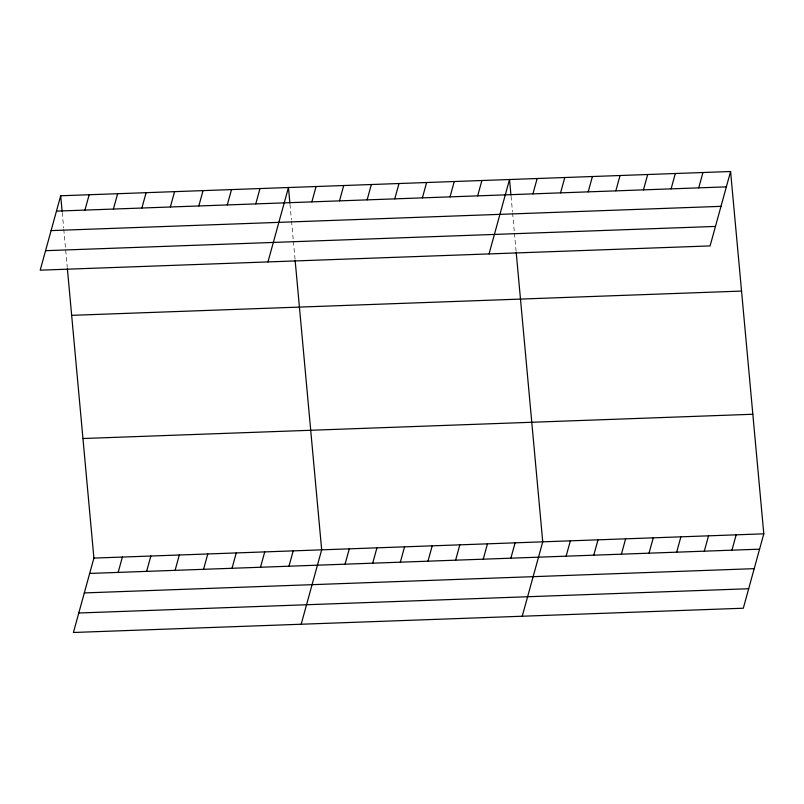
<?xml version="1.0" encoding="UTF-8"?>
<svg xmlns="http://www.w3.org/2000/svg" width="804" height="804" viewBox="0 0 804 804"><rect width="100%" height="100%" fill="white"/><g stroke="black" fill="none" stroke-linecap="round" stroke-linejoin="round"><path stroke-width="0.6" stroke-dasharray="4.02 3.01" d="M511.063 196.256L512.48 211.794M512.59 212.99L514.349 232.125M514.459 233.321L516.098 251.25M289.993 204.266L291.42 219.804M291.53 220.999L293.279 240.135M293.39 241.331L295.038 259.26M62.23 212.507L63.657 228.055M63.767 229.251L67.275 267.511"/><path stroke-width="1.21" d="M60.692 195.774L40.2 270.174L710.093 245.913L730.585 171.513L60.692 195.774L62.119 211.311M84.943 210.085L89.164 194.739M113.404 209.06L117.635 193.714M141.876 208.025L146.107 192.679M170.347 207L174.579 191.643M67.385 268.707L93.907 558.087L73.415 632.487L743.308 608.226L763.8 533.826L730.585 171.513M198.819 205.965L203.05 190.618M118.148 572.398L122.379 557.051M227.291 204.93L231.522 189.583M146.619 571.373L150.85 556.016M255.762 203.904L259.983 188.558M175.091 570.337L179.322 554.991M267.963 261.933L288.455 187.523L289.882 203.07M203.563 569.302L207.784 553.956M311.862 201.874L316.093 186.518M232.034 568.277L236.255 552.931M339.499 200.869L343.72 185.523M260.506 567.242L264.727 551.896M367.126 199.864L371.358 184.518M288.968 566.217L293.199 550.861M394.764 198.869L398.995 183.523M301.178 624.236L321.67 549.835L295.148 260.456M422.401 197.864L426.622 182.518M345.077 564.177L349.308 548.83M450.029 196.869L454.26 181.523M372.704 563.182L376.935 547.836M477.666 195.864L481.887 180.518M400.342 562.177L404.573 546.831M489.033 253.923L509.525 179.513L510.952 195.06M427.979 561.182L432.2 545.836M532.931 193.864L537.152 178.518M455.607 560.177L459.838 544.831M560.559 192.859L564.79 177.513M483.244 559.182L487.465 543.826M588.196 191.865L592.427 176.518M510.872 558.177L515.103 542.831M615.824 190.86L620.055 175.513M522.238 616.236L542.74 541.826L516.208 252.446M643.461 189.865L647.692 174.508M566.137 556.177L570.368 540.831M671.099 188.86L675.32 173.513M593.774 555.172L598.005 539.826M698.726 187.855L702.957 172.508M621.412 554.177L625.633 538.821M649.039 553.172L653.27 537.826M676.677 552.167L680.898 536.821M704.304 551.172L708.535 535.826M731.941 550.167L736.162 534.821M56.471 211.12L726.364 186.86M51.104 230.607L720.997 206.347M45.567 250.687L715.459 226.426M71.656 315.339L741.549 291.078M82.943 438.522L752.835 414.261M93.907 558.087L763.8 533.826M89.676 573.433L759.569 549.172M84.309 592.92L754.202 568.659M78.782 613L748.675 588.739"/></g></svg>
